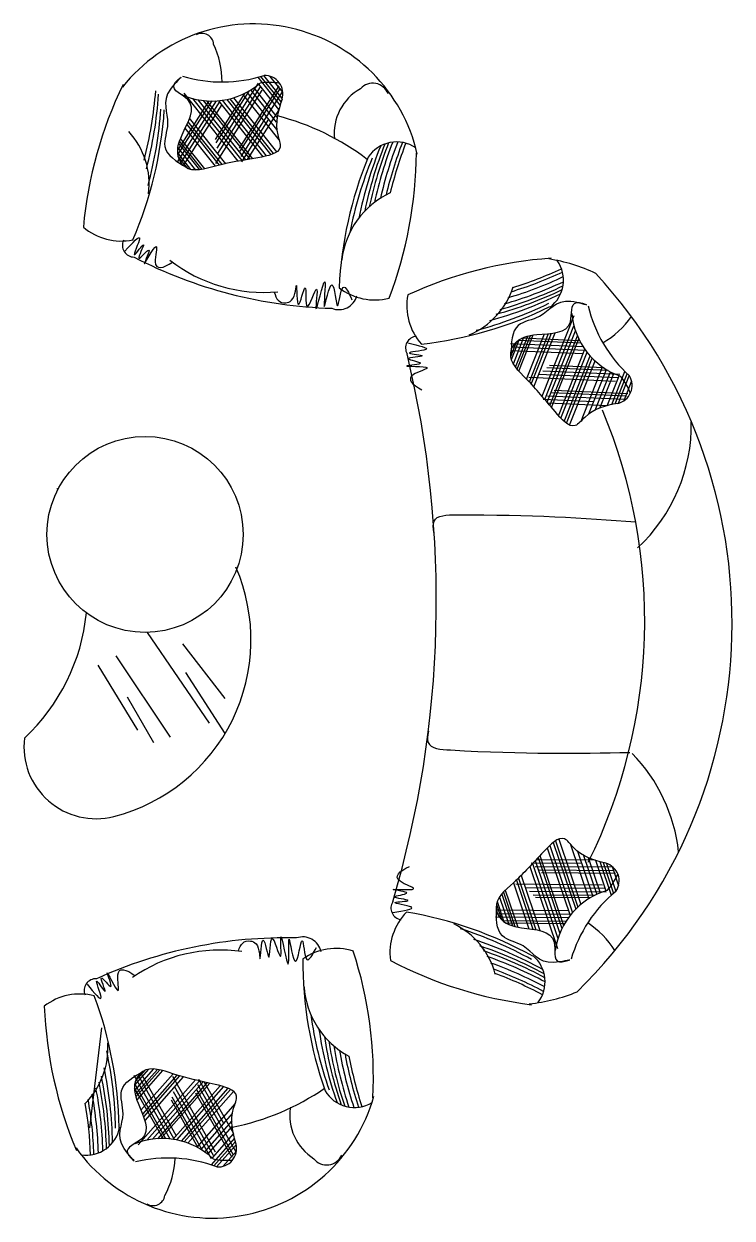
# Model space of a CAD drawing. Header units: inches. Extents: x 8.3 to 50.8, y 10.9 to 35.7.
# Drawn here: x 13.09 to 14.821, y 27.855 to 30.774 of the extents above; entities that cross this region are included whole.
import ezdxf

# ---------------------------------------------------------------- set-up
doc = ezdxf.new("R2010")
doc.units = ezdxf.units.IN
doc.header["$MEASUREMENT"] = 0
doc.layers.add('4', color=4, linetype='Continuous')

msp = doc.modelspace()

# ---------------------------------------------------------------- linework, layer by layer
at = {"layer": '4'}
for p, q in [((13.6623, 30.6291), (13.5616, 30.4707)), ((13.7129, 30.6232), (13.616, 30.4708)), ((13.7163, 30.5759), (13.6623, 30.644)), ((13.7131, 30.5648), (13.664, 30.6267)), ((13.7187, 30.5836), (13.6693, 30.6459)), ((13.7213, 30.5916), (13.6764, 30.6481)), ((13.7227, 30.6071), (13.6917, 30.646)), ((13.6136, 30.4386), (13.4819, 30.6046)), ((13.6291, 30.6042), (13.5573, 30.4913)), ((13.6717, 30.6122), (13.558, 30.4334)), ((13.6397, 30.6099), (13.5593, 30.4834)), ((13.667, 30.6207), (13.5631, 30.4574)), ((13.7082, 30.4616), (13.6032, 30.5939)), ((13.7162, 30.6173), (13.6179, 30.4629)), ((13.721, 30.6086), (13.6203, 30.4502)), ((13.7137, 30.4908), (13.6252, 30.6024)), ((13.7079, 30.516), (13.6353, 30.6074)), ((13.7075, 30.534), (13.6449, 30.613)), ((13.709, 30.5466), (13.6525, 30.618)), ((13.5595, 30.586), (13.4638, 30.4356)), ((13.542, 30.5859), (13.4658, 30.4661)), ((13.5489, 30.5858), (13.4661, 30.4556)), ((13.5691, 30.5856), (13.472, 30.433)), ((13.5739, 30.5771), (13.4793, 30.4284)), ((13.6232, 30.4403), (13.5029, 30.5919)), ((13.6326, 30.4419), (13.516, 30.5889)), ((13.6425, 30.4436), (13.5288, 30.587)), ((13.6491, 30.4448), (13.5369, 30.5862)), ((13.6749, 30.4495), (13.5663, 30.5865)), ((13.6831, 30.4514), (13.5751, 30.5876)), ((13.6938, 30.4545), (13.5866, 30.5896)), ((13.7003, 30.4571), (13.5938, 30.5913)), ((13.5833, 30.4326), (13.495, 30.5439)), ((13.688, 30.541), (13.6217, 30.4369)), ((13.7129, 30.5641), (13.6354, 30.4424)), ((13.5581, 30.4265), (13.4843, 30.5195)), ((13.5677, 30.429), (13.4886, 30.5286)), ((13.5744, 30.4306), (13.4915, 30.5351)), ((13.5195, 30.4178), (13.4686, 30.4819)), ((13.5253, 30.4186), (13.4704, 30.4877)), ((13.532, 30.4199), (13.4729, 30.4944)), ((13.4979, 30.4183), (13.4658, 30.4589)), ((13.5101, 30.4171), (13.4664, 30.4722)), ((13.4907, 30.4206), (13.467, 30.4505)), ((14.3563, 29.864), (14.4345, 30.0611)), ((14.2914, 29.9352), (14.3216, 30.0113)), ((14.295, 29.9306), (14.3275, 30.0126)), ((14.2995, 29.9254), (14.3345, 30.0139)), ((14.3182, 29.9061), (14.362, 30.0165)), ((14.3251, 29.8991), (14.372, 30.0173)), ((14.3299, 29.894), (14.3791, 30.018)), ((14.336, 29.8873), (14.3884, 30.0193)), ((14.3626, 29.8565), (14.434, 30.0365)), ((14.3687, 29.8492), (14.438, 30.0237)), ((14.3751, 29.8415), (14.4426, 30.0116)), ((14.4571, 29.9845), (14.279, 29.9924)), ((14.2795, 29.9615), (14.2935, 29.997)), ((14.4616, 29.976), (14.2809, 29.9839)), ((14.2811, 29.9542), (14.3002, 30.0023)), ((14.2861, 29.943), (14.312, 30.0083)), ((14.4516, 29.9936), (14.2975, 30.0004)), ((14.4483, 29.9996), (14.3064, 30.0059)), ((14.3794, 29.8364), (14.446, 30.0042)), ((14.4566, 29.9676), (14.2806, 29.9753)), ((14.3965, 29.8164), (14.461, 29.9789)), ((14.4022, 29.8102), (14.4663, 29.9718)), ((14.4102, 29.8025), (14.4738, 29.9628)), ((14.4157, 29.7982), (14.4788, 29.9574)), ((14.5458, 29.9169), (14.3583, 29.9251)), ((14.5178, 29.9269), (14.3681, 29.9335)), ((14.5077, 29.9333), (14.374, 29.9391)), ((14.4235, 29.7936), (14.4858, 29.9505)), ((14.4516, 29.8034), (14.5041, 29.9357)), ((14.4705, 29.821), (14.5136, 29.9295)), ((14.4859, 29.8303), (14.5231, 29.924)), ((14.5266, 29.8436), (14.5587, 29.9243)), ((14.5358, 29.9003), (14.3241, 29.9097)), ((14.5409, 29.9087), (14.3474, 29.9172)), ((14.4976, 29.8353), (14.5312, 29.9199)), ((14.5154, 29.8409), (14.5445, 29.9142)), ((14.5345, 29.8453), (14.5639, 29.9192)), ((14.5427, 29.8471), (14.5693, 29.9142)), ((14.5568, 29.8536), (14.5751, 29.8999)), ((14.5573, 29.8558), (14.3698, 29.864)), ((14.5625, 29.8644), (14.3796, 29.8724)), ((14.5659, 29.8701), (14.3855, 29.878)), ((14.4823, 29.8507), (14.3589, 29.8561)), ((14.5147, 29.8407), (14.3706, 29.847)), ((13.5436, 29.065), (13.392, 29.2868)), ((13.5819, 29.1251), (13.4782, 29.2592)), ((13.4478, 29.0308), (13.3153, 29.2299)), ((13.3687, 29.0482), (13.2718, 29.2065)), ((13.5814, 29.0395), (13.4856, 29.1887)), ((13.4076, 29.0166), (13.3432, 29.1283)), ((14.3689, 28.7603), (14.4248, 28.5947)), ((14.3749, 28.7662), (14.4305, 28.6015)), ((14.3833, 28.7734), (14.4385, 28.6101)), ((14.389, 28.7775), (14.4438, 28.6152)), ((14.3971, 28.7817), (14.4511, 28.6217)), ((14.4246, 28.7704), (14.4701, 28.6355)), ((14.3395, 28.729), (14.3995, 28.5511)), ((14.4857, 28.7299), (14.3414, 28.7311)), ((14.3463, 28.7363), (14.4048, 28.5629)), ((14.3508, 28.7412), (14.4086, 28.5702)), ((14.4426, 28.7518), (14.4799, 28.6413)), ((14.4575, 28.7418), (14.4898, 28.6463)), ((14.4689, 28.7362), (14.498, 28.6499)), ((14.4864, 28.7297), (14.5117, 28.6549)), ((14.4975, 28.7264), (14.5252, 28.6441)), ((14.3263, 28.7148), (14.3941, 28.514)), ((14.4528, 28.7216), (14.3293, 28.7226)), ((14.333, 28.722), (14.3949, 28.5385)), ((14.5274, 28.7126), (14.3397, 28.7141)), ((14.5322, 28.7037), (14.3492, 28.7052)), ((14.5353, 28.6978), (14.3547, 28.6993)), ((14.5053, 28.7242), (14.5307, 28.6489)), ((14.5133, 28.722), (14.5364, 28.6537)), ((14.5271, 28.7148), (14.543, 28.6676)), ((14.2861, 28.6748), (14.324, 28.5623)), ((14.5037, 28.6692), (14.2918, 28.671)), ((14.2933, 28.6815), (14.334, 28.561)), ((14.2984, 28.6863), (14.341, 28.5599)), ((14.3049, 28.6926), (14.3503, 28.5581)), ((14.2521, 28.6396), (14.2746, 28.5731)), ((14.2577, 28.6471), (14.2839, 28.5696)), ((14.2616, 28.6515), (14.2898, 28.5679)), ((14.2663, 28.6565), (14.2968, 28.5664)), ((14.5083, 28.6606), (14.3147, 28.6622)), ((14.5128, 28.6522), (14.3251, 28.6537)), ((14.4843, 28.6436), (14.3345, 28.6448)), ((14.4739, 28.6378), (14.3401, 28.6389)), ((14.2445, 28.6215), (14.2567, 28.5853)), ((14.2465, 28.6287), (14.263, 28.5797)), ((14.4207, 28.5892), (14.2424, 28.5907)), ((14.4256, 28.5976), (14.2447, 28.599)), ((14.4211, 28.6062), (14.2449, 28.6076)), ((14.4147, 28.5805), (14.2605, 28.5817)), ((14.4111, 28.5746), (14.2691, 28.5758)), ((13.2794, 28.3198), (13.2499, 28.0759)), ((13.4475, 28.0484), (13.3598, 28.2036)), ((13.407, 28.2197), (13.3605, 28.167)), ((13.3948, 28.2191), (13.3605, 28.1803)), ((13.4163, 28.2185), (13.3622, 28.1571)), ((13.3875, 28.2172), (13.3622, 28.1886)), ((13.4221, 28.2174), (13.3637, 28.1512)), ((13.4287, 28.2158), (13.3658, 28.1444)), ((13.4572, 28.0483), (13.3682, 28.2058)), ((13.4624, 28.0566), (13.3757, 28.21)), ((13.4544, 28.2078), (13.3759, 28.1188)), ((13.4638, 28.2048), (13.3797, 28.1095)), ((13.4705, 28.2029), (13.3823, 28.1028)), ((13.4793, 28.2004), (13.3853, 28.0939)), ((13.5582, 28.0164), (13.4539, 28.2009)), ((13.43, 28.0494), (13.3602, 28.1731)), ((13.4369, 28.0492), (13.361, 28.1835)), ((13.5092, 28.1929), (13.369, 28.0339)), ((13.5187, 28.1907), (13.3907, 28.0455)), ((13.528, 28.1885), (13.4039, 28.0478)), ((13.5378, 28.1863), (13.4168, 28.0491)), ((13.5443, 28.1848), (13.4249, 28.0494)), ((13.5699, 28.1787), (13.4542, 28.0475)), ((13.553, 28.0081), (13.4578, 28.1767)), ((13.578, 28.1764), (13.463, 28.0461)), ((13.5884, 28.1728), (13.4744, 28.0434)), ((13.6076, 28.0175), (13.5153, 28.1809)), ((13.5782, 28.0866), (13.5174, 28.1941)), ((13.6018, 28.0623), (13.5308, 28.1879)), ((13.5161, 28.0266), (13.4503, 28.1431)), ((13.5263, 28.0204), (13.4526, 28.1509)), ((13.548, 28), (13.4556, 28.1635)), ((13.5948, 28.1698), (13.4815, 28.0414)), ((13.6025, 28.1649), (13.4908, 28.0382)), ((13.5988, 28.0033), (13.51, 28.1605)), ((13.6023, 28.009), (13.5123, 28.1683)), ((13.6064, 28.1355), (13.5122, 28.0287)), ((13.5993, 28.1106), (13.5221, 28.0231)), ((13.5981, 28.0927), (13.5314, 28.017)), ((13.5989, 28.08), (13.5387, 28.0117)), ((13.602, 28.0616), (13.5498, 28.0024)), ((13.6046, 28.0503), (13.5472, 27.9852)), ((13.6067, 28.0425), (13.5541, 27.9829)), ((13.6088, 28.0344), (13.561, 27.9803)), ((13.6094, 28.0189), (13.5764, 27.9816))]:
    msp.add_line(p, q, dxfattribs=at)
msp.add_circle((13.386, 29.5264), 0.2396, dxfattribs=at)
for centre, radius, start, end in [((13.6515, 30.3641), 0.4102, 12.8991, 141.4151), ((13.5248, 30.722), 0.029, 5.5189, 118.4913), ((13.3538, 30.6315), 0.2205, 0.2058, 25.0256), ((14.2393, 30.1859), 1.0082, 154.1164, 174.7715), ((13.5496, 30.7661), 0.1804, 245.3529, 310.5543), ((13.5745, 30.9679), 0.3356, 253.2628, 287.7314), ((13.6905, 30.4907), 0.1404, 79.8811, 99.6638), ((13.6779, 30.6033), 0.0449, 342.7772, 91.5254), ((13.9425, 30.5892), 0.0401, 20.5447, 138.4842), ((12.4528, 30.6839), 0.962, 345.4019, 355.6451), ((12.4593, 30.6667), 0.962, 345.1613, 356.1525), ((13.9733, 30.5063), 0.1252, 119.0476, 186.0449), ((12.4648, 30.6307), 0.962, 344.84, 356.1525), ((12.4733, 30.6287), 0.962, 336.586, 356.1525), ((13.5574, 29.9559), 0.6126, 52.5673, 75.6263), ((13.2053, 30.3826), 0.1908, 352.9142, 42.292), ((14.8652, 30.1232), 0.962, 158.1863, 168.4295), ((14.0005, 30.4025), 0.0832, 55.6803, 146.4707), ((14.875, 30.1279), 0.962, 158.3125, 168.0592), ((14.8868, 30.1338), 0.962, 158.5786, 167.7694), ((14.8992, 30.1344), 0.962, 158.5882, 167.1886), ((14.9119, 30.1367), 0.962, 158.8091, 166.8219), ((14.9201, 30.1348), 0.962, 158.8072, 166.4013), ((14.8211, 30.0831), 0.962, 157.6789, 177.2454), ((14.8519, 30.1107), 0.962, 157.6789, 168.6701), ((13.0408, 30.4644), 1.0082, 339.0599, 359.715), ((14.831, 30.0808), 0.962, 157.6789, 168.9914), ((14.0731, 30.1728), 0.2077, 115.0731, 173.2577), ((13.3274, 30.3847), 0.1412, 229.2671, 281.7042), ((13.3593, 30.2329), 0.0287, 154.4343, 269.4809), ((13.8748, 31.2008), 1.1222, 242.6382, 268.3332), ((13.6769, 30.4929), 0.3751, 232.1774, 275.1596), ((14.4496, 29.1957), 1.0082, 94.0515, 114.7066), ((14.3107, 29.7941), 0.4102, 64.4365, 81.3502), ((14.3252, 30.1479), 0.0832, 307.2958, 35.244), ((13.9987, 31.027), 0.962, 286.5779, 295.1783), ((14.0001, 31.0398), 0.962, 286.9446, 294.9574), ((13.9976, 31.0479), 0.962, 287.3652, 294.9593), ((13.5579, 29.3099), 1.2626, 314.4349, 42.574), ((13.9469, 30.2407), 0.1412, 232.1272, 284.5643), ((14.1041, 30.1899), 0.1908, 292.8493, 342.2271), ((13.9937, 31.0025), 0.962, 285.7073, 295.454), ((13.9989, 31.0146), 0.962, 285.9971, 295.1879), ((13.8597, 30.1211), 0.0454, 247.2994, 345.3947), ((14.1669, 30.0852), 0.1412, 169.2022, 221.6393), ((13.9781, 30.9782), 0.962, 285.0964, 296.0876), ((13.9897, 30.9924), 0.962, 285.337, 295.5802), ((13.9521, 30.9471), 0.962, 276.5211, 296.0876), ((13.9496, 30.9554), 0.962, 284.7751, 296.0876), ((14.7956, 30.1621), 0.3356, 193.1979, 227.6665), ((14.6083, 30.0829), 0.1804, 185.288, 250.4894), ((14.3939, 30.1854), 0.2205, 300.1409, 324.9607), ((14.0513, 29.9818), 0.0287, 94.3694, 209.416), ((11.5105, 29.3633), 2.5873, 343.5008, 13.5082), ((14.5312, 29.8905), 0.0449, 282.7123, 31.4605), ((14.4399, 29.8234), 0.1404, 19.8162, 39.5989), ((13.2749, 29.3155), 1.3322, 333.6958, 22.7393), ((14.3107, 29.7941), 0.4102, 312.8342, 1.0595), ((12.7628, 29.3817), 0.4822, 31.7701, 32.1427), ((13.199, 29.2687), 0.4459, 284.4111, 23.4236), ((12.7628, 29.3817), 0.4822, 312.9347, 354.3697), ((13.2661, 29.0075), 0.1761, 173.0691, 284.4111), ((14.2823, 28.705), 0.4102, 6.3848, 44.1748), ((14.4996, 28.6793), 0.0449, 325.5484, 74.2966), ((14.4119, 28.751), 0.1404, 317.41, 337.1927), ((14.5665, 28.4831), 0.1804, 106.5196, 171.721), ((14.7494, 28.3943), 0.3356, 129.3425, 163.8111), ((14.0155, 28.6131), 0.0287, 147.593, 262.6396), ((14.1256, 28.5039), 0.1412, 135.3696, 187.8068), ((13.8661, 27.6543), 0.962, 60.9214, 80.4879), ((14.0574, 28.4025), 0.1908, 14.7819, 64.1596), ((13.8632, 27.6461), 0.962, 60.9214, 72.2339), ((14.3471, 28.3919), 0.2205, 32.0482, 56.8681), ((13.7303, 27.418), 1.1222, 88.6758, 114.3708), ((13.7715, 28.4971), 0.0454, 11.6143, 109.7095), ((13.8904, 27.6219), 0.962, 60.9214, 71.9126), ((13.5696, 28.1353), 0.3751, 81.8494, 124.8316), ((13.8524, 28.373), 0.1412, 72.4447, 124.8818), ((12.9358, 28.1969), 1.0082, 357.294, 17.9491), ((13.9013, 27.6072), 0.962, 61.4288, 71.672), ((13.9048, 27.5969), 0.962, 61.555, 71.3017), ((13.9093, 27.5845), 0.962, 61.8211, 71.0119), ((14.2804, 28.433), 0.0832, 321.765, 49.7132), ((14.7336, 28.4849), 0.962, 179.7636, 199.3301), ((14.4543, 29.3774), 1.0082, 242.3023, 262.9575), ((13.9085, 27.5721), 0.962, 61.8307, 70.431), ((13.9092, 27.5593), 0.962, 62.0516, 70.0644), ((13.266, 28.4115), 0.0287, 87.5281, 202.5747), ((13.9063, 27.5513), 0.962, 62.0497, 69.6438), ((13.982, 28.4343), 0.2077, 183.7513, 241.9358), ((14.2844, 28.7871), 0.4102, 275.6587, 292.5725), ((13.2262, 28.2616), 0.1412, 75.3047, 127.7419), ((12.3605, 28.0624), 0.962, 0.8565, 20.423), ((14.1473, 28.4126), 1.0082, 182.2374, 202.8926), ((14.7436, 28.4867), 0.962, 188.0176, 199.3301), ((14.7629, 28.4557), 0.962, 188.3389, 199.3301), ((14.7756, 28.4425), 0.962, 188.5795, 198.8227), ((14.7851, 28.4373), 0.962, 188.9498, 198.6965), ((13.1044, 28.2701), 0.1908, 314.717, 4.0947), ((12.352, 28.0609), 0.962, 0.8565, 12.169), ((14.7966, 28.4308), 0.962, 189.2396, 198.4304), ((14.8089, 28.4295), 0.962, 189.8204, 198.4208), ((14.8215, 28.4266), 0.962, 190.1871, 198.1998), ((14.8298, 28.4281), 0.962, 190.6077, 198.2017), ((12.3372, 28.0085), 0.962, 1.3639, 11.6071), ((12.3446, 28.0252), 0.962, 0.8565, 11.8477), ((12.3215, 27.9902), 0.962, 1.7562, 10.947), ((12.3301, 28.0003), 0.962, 1.4901, 11.2368), ((13.4783, 28.6778), 0.6126, 281.3827, 304.4417), ((13.5509, 28.2652), 0.4102, 215.5938, 344.1099), ((12.2997, 27.9777), 0.962, 1.9867, 9.9995), ((12.3105, 27.9848), 0.962, 1.7658, 10.3661), ((13.8975, 28.2087), 0.0832, 210.5383, 301.3287), ((12.2913, 27.9762), 0.962, 1.9848, 9.5789), ((13.8649, 28.1064), 0.1252, 170.9641, 237.9614), ((13.2421, 28.092), 0.0832, 261.7001, 349.6483), ((13.4283, 27.8691), 0.1804, 46.4547, 111.6561), ((13.5648, 28.025), 0.0449, 265.4835, 14.2317), ((13.4426, 27.6663), 0.3356, 69.2776, 103.7462), ((13.2398, 28.0138), 0.2205, 331.9833, 356.8032), ((13.5833, 28.1368), 0.1404, 257.3451, 277.1278), ((13.8298, 28.0252), 0.0401, 218.5248, 336.4643), ((13.4057, 27.9145), 0.029, 238.5177, 351.4901)]:
    msp.add_arc(centre, radius, start, end, dxfattribs=at)
for points in [[(13.7208, 30.59), (13.7102, 30.503), (13.716, 30.4729), (13.662, 30.4471), (13.558, 30.4265), (13.4839, 30.4245), (13.4692, 30.4439), (13.4765, 30.503), (13.4902, 30.5893), (13.457, 30.6258), (13.4741, 30.6442), (13.4481, 30.615), (13.4412, 30.5303), (13.4346, 30.4743), (13.4869, 30.4238)], [(14.5411, 29.8467), (14.4604, 29.8125), (14.4372, 29.7924), (14.3879, 29.8264), (14.3181, 29.9062), (14.2795, 29.9695), (14.2889, 29.9919), (14.3437, 30.015), (14.4254, 30.0462), (14.4404, 30.0931), (14.4649, 30.0875), (14.4267, 30.0955), (14.3499, 30.0592), (14.298, 30.037), (14.2804, 29.9665)], [(14.0913, 29.5314), (14.0921, 29.5591), (14.1479, 29.5742), (14.585, 29.5573)], [(14.0786, 29.0451), (14.0779, 29.0174), (14.1328, 28.9994), (14.5703, 28.9935)], [(14.5117, 28.7225), (14.4329, 28.7609), (14.4108, 28.7821), (14.3598, 28.7508), (14.286, 28.6747), (14.2441, 28.6136), (14.2523, 28.5907), (14.3059, 28.5647), (14.3858, 28.5293), (14.3984, 28.4816), (14.4231, 28.486), (14.3845, 28.48), (14.3097, 28.5203), (14.2591, 28.5452), (14.2451, 28.6165)], [(13.6084, 28.036), (13.6023, 28.1235), (13.6097, 28.1533), (13.5571, 28.1818), (13.4543, 28.2078), (13.3804, 28.2136), (13.3647, 28.195), (13.3689, 28.1357), (13.3781, 28.0488), (13.3431, 28.0141), (13.3592, 27.9948), (13.3348, 28.0253), (13.3323, 28.1102), (13.3286, 28.1665), (13.3835, 28.2142)]]:
    msp.add_spline(points, degree=3, dxfattribs=at)
for points, knots in [([(13.3369, 30.219), (13.3553, 30.2392), (13.3898, 30.2769), (13.3434, 30.1826), (13.398, 30.2604), (13.3543, 30.1759), (13.4111, 30.2462), (13.3655, 30.1516), (13.4266, 30.2638), (13.3993, 30.1689), (13.4303, 30.1767), (13.4533, 30.1917)], [0, 0, 0, 0, 57.045813, 106.605856, 145.753582, 187.738083, 225.768641, 267.753142, 329.173397, 375.417004, 444.077394, 444.077394, 444.077394, 444.077394]), ([(13.7019, 30.1186), (13.7059, 30.1017), (13.7167, 30.0878), (13.7534, 30.098), (13.7566, 30.1687), (13.7564, 30.0459), (13.783, 30.1719), (13.7743, 30.0389), (13.8149, 30.1699), (13.7937, 30.0209), (13.836, 30.2103), (13.8154, 30.0266), (13.8452, 30.1884), (13.8559, 30.0411), (13.8656, 30.1563), (13.8837, 30.1171), (13.8917, 30.0996)], [1463.791949, 1463.791949, 1463.791949, 1463.791949, 1526.610665, 1545.633724, 1591.404897, 1647.920957, 1701.677524, 1758.193584, 1817.207555, 1875.355784, 1959.324785, 2033.132465, 2101.97371, 2166.612579, 2223.755331, 2269.563488, 2269.563488, 2269.563488, 2269.563488]), ([(14.028, 29.9943), (14.0547, 29.9883), (14.1046, 29.9773), (13.9997, 29.9705), (14.0943, 29.962), (13.9993, 29.9577), (14.0886, 29.9435), (13.9839, 29.9358), (14.1116, 29.9389), (14.0157, 29.9152), (14.038, 29.8922), (14.0625, 29.8798)], [0, 0, 0, 0, 57.045813, 106.605856, 145.753582, 187.738083, 225.768641, 267.753142, 329.173397, 375.417004, 444.077394, 444.077394, 444.077394, 444.077394]), ([(13.9916, 28.6019), (14.0186, 28.6064), (14.069, 28.6149), (13.9647, 28.6271), (14.0596, 28.6307), (13.9649, 28.64), (14.0549, 28.6494), (13.9506, 28.6626), (14.078, 28.6529), (13.9835, 28.6816), (14.007, 28.7033), (14.032, 28.7145)], [0, 0, 0, 0, 57.045813, 106.605856, 145.753582, 187.738083, 225.768641, 267.753142, 329.173397, 375.417004, 444.077394, 444.077394, 444.077394, 444.077394]), ([(13.6141, 28.5078), (13.619, 28.5245), (13.6305, 28.5377), (13.6666, 28.5256), (13.6661, 28.4549), (13.6724, 28.5775), (13.6923, 28.4503), (13.6906, 28.5836), (13.7243, 28.4506), (13.7109, 28.6006), (13.7432, 28.4092), (13.7323, 28.5937), (13.7535, 28.4306), (13.772, 28.5771), (13.7757, 28.4616), (13.7957, 28.4998), (13.8047, 28.5169)], [1463.791949, 1463.791949, 1463.791949, 1463.791949, 1526.610665, 1545.633724, 1591.404897, 1647.920957, 1701.677524, 1758.193584, 1817.207555, 1875.355784, 1959.324785, 2033.132465, 2101.97371, 2166.612579, 2223.755331, 2269.563488, 2269.563488, 2269.563488, 2269.563488]), ([(13.2443, 28.4266), (13.2617, 28.4055), (13.2942, 28.366), (13.2527, 28.4625), (13.3032, 28.3821), (13.264, 28.4687), (13.3171, 28.3955), (13.2765, 28.4924), (13.3316, 28.3772), (13.3093, 28.4734), (13.3399, 28.4639), (13.362, 28.4477)], [0, 0, 0, 0, 57.045813, 106.605856, 145.753582, 187.738083, 225.768641, 267.753142, 329.173397, 375.417004, 444.077394, 444.077394, 444.077394, 444.077394])]:
    msp.add_open_spline(points, degree=3, knots=knots, dxfattribs=at)

doc.saveas('drawing.dxf')
